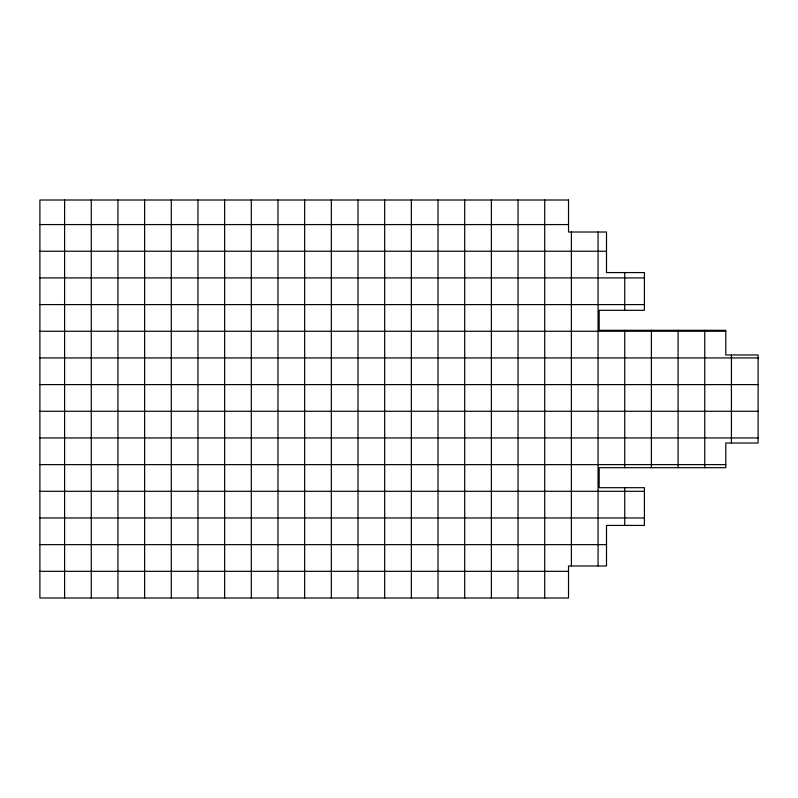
<?xml version="1.0" encoding="UTF-8"?>
<svg xmlns="http://www.w3.org/2000/svg" width="798" height="798" viewBox="0 0 798 798"><rect width="100%" height="100%" fill="white"/><g stroke="black" fill="none" stroke-linecap="round" stroke-linejoin="round"><path stroke-width="1.2" d="M39.9 224.567L568.525 224.567M39.9 251.24L606.5 251.24M39.9 277.913L644.405 277.913M39.9 304.587L644.405 304.587M39.9 331.26L725.791 331.26M39.9 357.933L758.1 357.933M39.9 384.606L758.1 384.606M39.9 411.279L758.1 411.279M39.9 437.952L758.1 437.952M39.9 464.626L725.791 464.626M39.9 491.299L644.405 491.299M39.9 517.972L644.405 517.972M39.9 544.645L606.5 544.645M39.9 571.318L568.525 571.318M731.427 354.98L731.427 443.02M704.754 330.312L704.754 467.688M678.081 330.312L678.081 467.688M651.407 330.312L651.407 467.688M624.734 272.577L624.734 310.312M624.734 330.312L624.734 467.688M624.734 487.688L624.734 525.423M598.061 232.019L598.061 565.981M571.388 232.019L571.388 565.981M544.715 200.009L544.715 597.991M518.042 200.009L518.042 597.991M491.369 200.009L491.369 597.991M464.695 200.009L464.695 597.991M438.022 200.009L438.022 597.991M411.349 200.009L411.349 597.991M384.676 200.009L384.676 597.991M358.003 200.009L358.003 597.991M331.33 200.009L331.33 597.991M304.656 200.009L304.656 597.991M277.983 200.009L277.983 597.991M251.31 200.009L251.31 597.991M224.637 200.009L224.637 597.991M197.964 200.009L197.964 597.991M171.291 200.009L171.291 597.991M144.618 200.009L144.618 597.991M117.944 200.009L117.944 597.991M91.271 200.009L91.271 597.991M64.598 200.009L64.598 597.991M568.525 200.009L39.9 200.009L39.9 597.991L568.525 597.991L568.525 565.981L606.5 565.981L606.5 525.423L644.405 525.423L644.405 487.688L599.158 487.688L599.158 467.688L725.791 467.688L725.791 443.02L758.1 443.02L758.1 354.98L725.791 354.98L725.791 330.312L599.158 330.312L599.158 310.312L644.405 310.312L644.405 272.577L606.5 272.577L606.5 232.019L568.525 232.019L568.525 200.009"/></g></svg>
